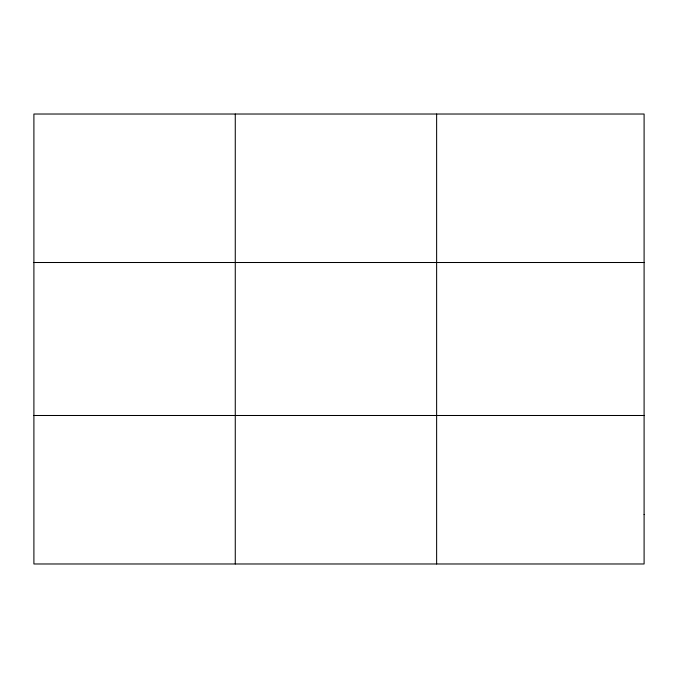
<?xml version="1.0" encoding="UTF-8"?>
<svg xmlns="http://www.w3.org/2000/svg" width="678" height="678" viewBox="0 0 678 678"><rect width="100%" height="100%" fill="white"/><g stroke="black" fill="none" stroke-linecap="round" stroke-linejoin="round"><path stroke-width="1.02" d="M235.266 563.977L235.266 114.023M436.632 563.977L436.632 114.023M33.9 262.505L644.1 262.505M33.9 415.495L644.1 415.495M644.1 514.483L644.1 563.977L33.9 563.977L33.9 114.023L644.1 114.023L644.1 514.483"/></g></svg>
